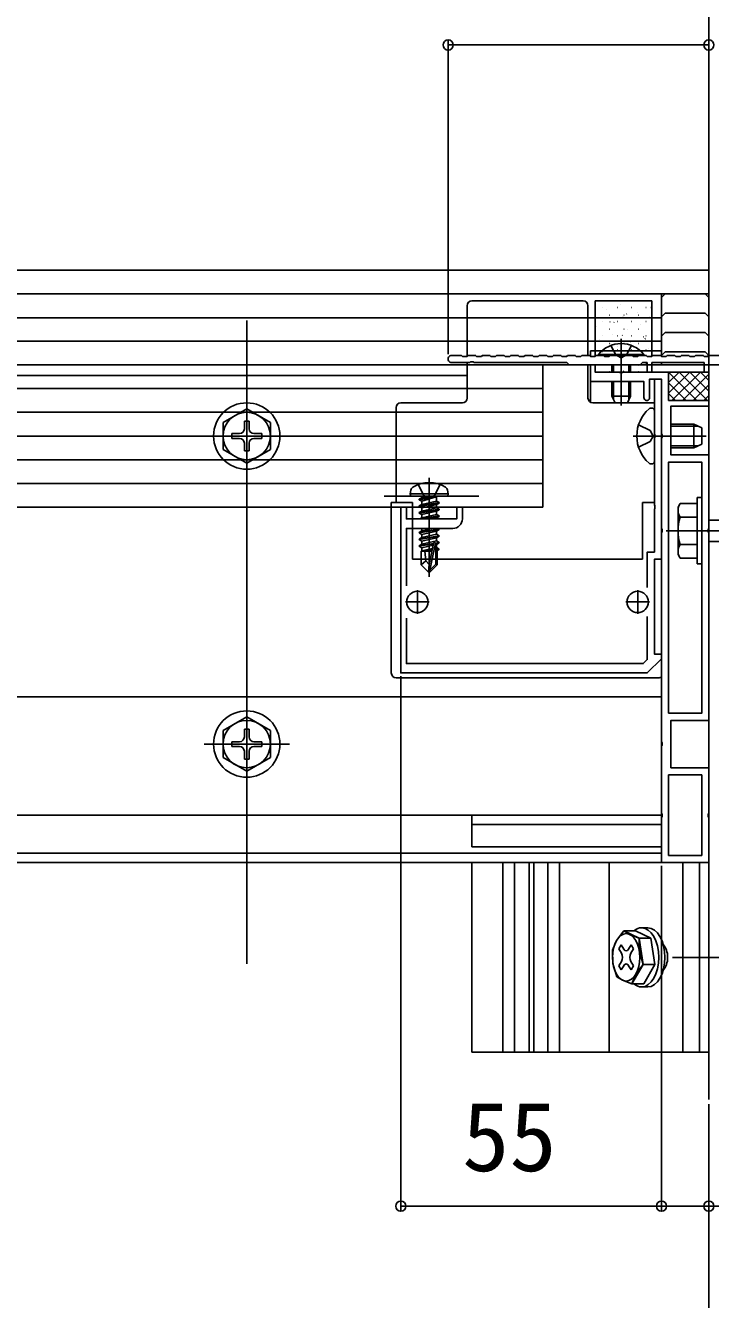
# Model space of a CAD drawing. Units: millimetres, scale not verified. Extents: x -875 to 875, y -1304 to 1297.
# Drawn here: x 417.8 to 562.4, y -1035.4 to -766.6 of the extents above; entities that cross this region are included whole.
import ezdxf
from ezdxf.enums import TextEntityAlignment as Align

# ---------------------------------------------------------------- set-up
doc = ezdxf.new("R2010")
doc.units = ezdxf.units.MM
doc.header["$LTSCALE"] = 8
for name, color, linetype in [('0-2_YKK_11', 7, 'Continuous'), ('0-3_YKK_12', 2, 'Continuous'), ('0-4_YKK_13', 4, 'Continuous'), ('0-6_YKK_D', 6, 'Continuous'), ('0-8_YSS_K', 3, 'Continuous')]:
    doc.layers.add(name, color=color, linetype=linetype)
doc.styles.add('ＭＳ ゴシック', font='')
doc.styles.get('ＭＳ ゴシック').set_extended_font_data('MS Gothic')

msp = doc.modelspace()

# ---------------------------------------------------------------- linework, layer by layer
at = {"layer": '0-2_YKK_11'}
for p, q in [((500.5, -885.7), (500.5, -890.7)), ((547, -885.7), (547, -890.7)), ((503, -888.2), (498, -888.2)), ((549.5, -888.2), (544.5, -888.2))]:
    msp.add_line(p, q, dxfattribs=at)
for points in [[(507.75, -836.2), (509.8, -836.2), (510, -836.4), (511, -836.4), (511.2, -836.2), (512.8, -836.2), (513, -836.4), (514, -836.4), (514.2, -836.2), (515.8, -836.2), (516, -836.4), (517, -836.4), (517.2, -836.2), (518.8, -836.2), (519, -836.4), (520, -836.4), (520.2, -836.2), (521.8, -836.2), (522, -836.4), (523, -836.4), (523.2, -836.2), (524.8, -836.2), (525, -836.4), (526, -836.4), (526.2, -836.2), (527.8, -836.2), (528, -836.4), (529, -836.4), (529.2, -836.2), (530.8, -836.2), (531, -836.4), (532, -836.4), (532.2, -836.2), (533.8, -836.2), (534, -836.4), (535, -836.4), (535.2, -836.2), (536.8, -836.2), (537, -836.4), (538, -836.4)], [(532, -837.7), (512.458, -837.7), (512.275, -837.58), (511.725, -837.58), (511.542, -837.7), (507.75, -837.7)], [(549, -837.7), (548, -837.7), (547.5, -838.2), (532.5, -838.2), (532, -837.7)], [(548.3, -845.1), (548.3, -841.7), (537, -841.7), (537, -838.2), (538, -838.2), (538, -839.7), (543.042, -839.7), (543.225, -839.82), (543.775, -839.82), (543.958, -839.7), (553.5, -839.7), (553.5, -845.7), (562, -845.7), (562, -846.9), (554, -846.9), (554, -857.2), (562, -857.2), (562, -872.742), (561.88, -872.925), (561.88, -873.475), (562, -873.658), (562, -913.2), (554, -913.2), (554, -923.2), (562, -923.2), (562, -932.742), (561.88, -932.925), (561.88, -933.475), (562, -933.658), (562, -943.2), (552, -943.2), (552, -933.658), (552.12, -933.475), (552.12, -932.925), (552, -932.742), (552, -918.658), (552.12, -918.475), (552.12, -917.925), (552, -917.742)], [(538, -836.4), (538.2, -836.2), (539.8, -836.2), (540, -836.4), (541, -836.4), (541.2, -836.2), (542.8, -836.2), (543, -836.4), (544, -836.4), (544.2, -836.2), (545.8, -836.2), (546, -836.4), (547, -836.4), (547.2, -836.2), (548.8, -836.2), (549, -836.4), (550, -836.4), (550.2, -836.2), (551.8, -836.2), (552, -836.4), (553, -836.4), (553.2, -836.2), (554.8, -836.2), (555, -836.4), (556, -836.4), (556.2, -836.2), (557.8, -836.2), (558, -836.4), (559, -836.4), (559.2, -836.2), (560.8, -836.2), (561, -836.4), (562, -836.4), (562, -839.7), (561, -839.7), (561, -837.7), (550, -837.7), (550, -839.7), (549, -839.7), (549, -837.7)], [(510, -870.7), (510, -868.2), (508.8, -868.2), (508.8, -870.7), (498.2, -870.7), (498.2, -868.2), (497, -868.2), (497, -903.2), (549, -903.2), (552, -900.2), (552, -899.2), (550.5, -899.2), (550.5, -879.2), (552, -879.2), (552, -841.2), (550.5, -841.2), (550.5, -852.742), (550.62, -852.925), (550.62, -853.475), (550.5, -853.658), (550.5, -867.742), (550.62, -867.925), (550.62, -868.475), (550.5, -868.658), (550.5, -877.7), (549, -877.7), (549, -885.141)], [(552, -917.742), (552, -873.658), (552.12, -873.475), (552.12, -872.925), (552, -872.742), (552, -853.658), (552.12, -853.475), (552.12, -852.925), (552, -852.742), (552, -841.2), (549.5, -841.2), (549.5, -845.1)], [(498.2, -884.801), (498.2, -872.7), (508, -872.7)], [(549, -891.259), (549, -900.372), (548.172, -901.2), (498.2, -901.2), (498.2, -891.599)]]:
    msp.add_lwpolyline(points, dxfattribs=at)
for points in [[(553.5, -911.7), (553.5, -858.7), (560.5, -858.7), (560.5, -911.7)], [(560.5, -924.7), (560.5, -941.7), (553.5, -941.7), (553.5, -924.7)]]:
    msp.add_lwpolyline(points, close=True, dxfattribs=at)
for centre, radius, start, end in [((507.75, -836.95), 0.75, 89.99999, 270.00001), ((548.9, -845.1), 0.6, 179.99999, 0.00001), ((508, -870.7), 2, 270.00001, 359.99999)]:
    msp.add_arc(centre, radius, start, end, dxfattribs=at)
at = {"layer": '0-3_YKK_12'}
for p, q in [((-841.424, -818.2), (562, -818.2)), ((552, -828.248), (110.017, -828.248)), ((464.5, -828.85), (464.5, -964.58)), ((537, -835.2), (552, -835.2)), ((537, -836.382), (537, -835.2)), ((537, -846.066), (537, -838.2)), ((511, -840.4), (149.5, -840.4)), ((503, -862), (503, -882.9)), ((496, -863.2), (149.5, -863.2)), ((552, -908.2), (324.5, -908.2)), ((552, -943.2), (552, -908.2)), ((552, -933.2), (99.5, -933.2)), ((512, -933.2), (512, -939.9)), ((552, -935.2), (512, -935.2)), ((512, -939.9), (552, -939.9)), ((552, -941.2), (99.5, -941.2)), ((552, -943.2), (99.5, -943.2))]:
    msp.add_line(p, q, dxfattribs=at)
for points in [[(552, -835.2), (552, -823.2), (109.714, -823.2), (100, -823.2)], [(552, -833.2), (110.326, -833.2), (100, -833.2)]]:
    msp.add_lwpolyline(points, dxfattribs=at)
at = {"layer": '0-4_YKK_13'}
for p, q in [((512, -824.7), (535.5, -824.7)), ((538, -824.7), (550, -824.7)), ((538, -824.7), (538, -836.382)), ((542.803, -824.739), (542.862, -824.7)), ((550, -824.7), (550, -836.382)), ((552, -823.2), (562, -823.2)), ((511, -836.382), (511, -825.7)), ((536.5, -836.2), (536.5, -825.7)), ((538, -827.69), (538.05, -827.69)), ((539.615, -826.075), (539.665, -826.075)), ((540.489, -826.524), (540.498, -826.521)), ((541.04, -827.69), (541.09, -827.69)), ((542.655, -826.075), (542.705, -826.075)), ((543.279, -825.536), (543.289, -825.533)), ((544.08, -827.69), (544.13, -827.69)), ((544.608, -827.462), (544.691, -827.407)), ((545.695, -826.075), (545.745, -826.075)), ((546.998, -827.06), (547.008, -827.057)), ((547.12, -827.69), (547.17, -827.69)), ((548.735, -826.075), (548.785, -826.075)), ((549.789, -826.072), (549.798, -826.068)), ((538.345, -830.124), (538.354, -830.121)), ((539.615, -829.065), (539.665, -829.065)), ((541.135, -829.136), (541.144, -829.133)), ((541.918, -829.242), (542.002, -829.187)), ((542.655, -829.065), (542.705, -829.065)), ((543.878, -828.165), (543.888, -828.161)), ((545.695, -829.065), (545.745, -829.065)), ((547.644, -829.672), (547.654, -829.669)), ((548.735, -829.065), (548.785, -829.065)), ((549.41, -828.201), (549.494, -828.146)), ((538, -830.68), (538.05, -830.68)), ((538.991, -832.736), (539, -832.733)), ((539.615, -832.055), (539.665, -832.055)), ((541.04, -830.68), (541.09, -830.68)), ((541.734, -831.765), (541.743, -831.762)), ((542.655, -832.055), (542.705, -832.055)), ((543.5, -832.7), (543.5, -846.754)), ((543.723, -831.965), (543.806, -831.91)), ((544.08, -830.68), (544.13, -830.68)), ((544.854, -830.66), (544.864, -830.657)), ((545.5, -833.272), (545.51, -833.269)), ((545.695, -832.055), (545.745, -832.055)), ((547.12, -830.68), (547.17, -830.68)), ((548.243, -832.301), (548.253, -832.298)), ((548.526, -832.704), (548.609, -832.649)), ((548.735, -832.055), (548.785, -832.055)), ((552, -833.2), (552, -836.382)), ((538, -833.67), (538.05, -833.67)), ((538.75, -835.973), (538.75, -836.2)), ((538.75, -835.973), (548.25, -835.973)), ((539.59, -835.365), (539.599, -835.362)), ((539.615, -835.045), (539.665, -835.045)), ((541.034, -833.745), (541.117, -833.69)), ((541.04, -833.67), (541.09, -833.67)), ((541.35, -834.091), (542.355, -836.107)), ((542.655, -835.045), (542.705, -835.045)), ((542.71, -834.26), (542.719, -834.257)), ((544.08, -833.67), (544.13, -833.67)), ((545.65, -834.091), (544.645, -836.107)), ((545.695, -835.045), (545.745, -835.045)), ((546.099, -835.901), (546.108, -835.898)), ((547.12, -833.67), (547.17, -833.67)), ((548.25, -835.973), (548.25, -836.2)), ((548.735, -835.045), (548.785, -835.045)), ((549.219, -834.796), (549.229, -834.793)), ((549, -838.2), (101.255, -838.2)), ((527, -838.2), (117, -838.2)), ((511, -845.2), (511, -837.7)), ((527, -868.2), (527, -838.2)), ((536.5, -845.2), (536.5, -838.2)), ((538, -838.2), (538, -839.7)), ((538.75, -836.2), (548.25, -836.2)), ((540.149, -838.249), (540.223, -838.2)), ((541.5, -838.2), (541.5, -839.7)), ((541.879, -838.2), (541.879, -839.7)), ((542.355, -836.107), (543.5, -836.716)), ((544.645, -836.107), (543.5, -836.716)), ((545.121, -838.2), (545.121, -839.7)), ((545.5, -838.2), (545.5, -839.7)), ((547.075, -838.397), (547.084, -838.393)), ((548.735, -838.035), (548.785, -838.035)), ((550, -838), (550, -839.7)), ((538, -839.65), (538.05, -839.65)), ((538, -839.7), (550, -839.7)), ((541.04, -839.65), (541.09, -839.65)), ((543.955, -839.501), (543.964, -839.498)), ((544.08, -839.65), (544.13, -839.65)), ((547.12, -839.65), (547.17, -839.65)), ((553.397, -839.773), (553.47, -839.7)), ((559.47, -845.7), (553.47, -839.7)), ((553.5, -841.915), (555.715, -839.7)), ((553.5, -844.16), (557.961, -839.7)), ((554.206, -845.7), (560.206, -839.7)), ((561.715, -845.7), (555.715, -839.7)), ((556.451, -845.7), (562, -840.151)), ((562, -843.739), (557.961, -839.7)), ((562, -841.494), (560.206, -839.7)), ((527, -843.2), (117, -843.2)), ((541.5, -841.7), (541.5, -844.8)), ((541.879, -841.7), (541.879, -845.558)), ((545.121, -841.7), (545.121, -845.558)), ((545.5, -841.7), (545.5, -844.8)), ((557.225, -845.7), (553.5, -841.975)), ((558.696, -845.7), (562, -842.396)), ((497, -846.2), (510, -846.2)), ((537.5, -846.2), (550.5, -846.2)), ((545.5, -844.8), (541.5, -844.8)), ((542.2, -846.2), (541.5, -844.8)), ((544.8, -846.2), (542.2, -846.2)), ((545.5, -844.8), (544.8, -846.2)), ((554.98, -845.7), (553.5, -844.22)), ((560.941, -845.7), (562, -844.641)), ((527, -848.2), (117, -848.2)), ((464.5, -847.45), (459.5, -850.337)), ((464.5, -847.45), (469.5, -850.337)), ((496, -847.2), (496, -867.2)), ((549.955, -847.3), (549.757, -847.3)), ((550.5, -847.949), (550.5, -847.845)), ((550.5, -858.451), (550.5, -847.949)), ((459.5, -850.337), (459.5, -856.063)), ((464, -850.05), (464, -851.7)), ((465, -850.05), (464, -850.05)), ((465, -850.05), (465, -851.7)), ((469.5, -856.063), (469.5, -850.337)), ((547.174, -850.828), (549.635, -852.055)), ((550.244, -853.2), (549.635, -852.055)), ((554, -850.7), (558.8, -850.7)), ((554, -851.133), (559.72, -851.133)), ((558.8, -850.7), (558.8, -855.7)), ((527, -853.2), (117, -853.2)), ((455.5, -853.2), (473.5, -853.2)), ((461.35, -852.7), (463, -852.7)), ((461.35, -852.7), (461.35, -853.7)), ((461.35, -853.7), (463, -853.7)), ((464, -854.7), (464, -856.35)), ((465, -854.7), (465, -856.35)), ((466, -852.7), (467.65, -852.7)), ((466, -853.7), (467.65, -853.7)), ((467.65, -853.7), (467.65, -852.7)), ((545.996, -853.2), (561.413, -853.2)), ((547.174, -855.572), (549.635, -854.345)), ((550.244, -853.2), (549.635, -854.345)), ((464.5, -858.95), (459.5, -856.063)), ((464, -856.35), (465, -856.35)), ((464.5, -858.95), (469.5, -856.063)), ((554, -855.267), (559.72, -855.267)), ((554, -855.7), (558.8, -855.7)), ((560.5, -854.9), (558.8, -855.7)), ((527, -858.2), (117, -858.2)), ((549.955, -859.1), (549.757, -859.1)), ((527, -863.2), (117, -863.2)), ((499, -865.4), (499.141, -864.598)), ((507, -865.4), (499, -865.4)), ((499, -865.4), (499.088, -865.9)), ((507, -865.4), (506.859, -864.598)), ((507, -865.4), (506.912, -865.9)), ((527, -868.2), (117, -868.2)), ((513.5, -865.9), (493.5, -865.9)), ((495, -867.2), (495, -903.2)), ((506.912, -865.9), (499.088, -865.9)), ((499.5, -867.2), (499.5, -879.2)), ((500.9, -866.55), (504.5, -865.95)), ((504.5, -866.05), (500.9, -866.65)), ((500.9, -866.55), (501.45, -866.232)), ((500.9, -866.55), (500.9, -866.65)), ((500.9, -866.55), (500.9, -866.65)), ((500.9, -866.65), (501.45, -866.968)), ((500.9, -867.95), (505.1, -867.25)), ((505.1, -867.35), (500.9, -868.05)), ((500.9, -867.95), (501.45, -867.632)), ((500.9, -867.95), (500.9, -868.05)), ((500.9, -868.05), (501.16, -868.2)), ((501.16, -868.2), (501.45, -868.368)), ((504.5, -865.95), (501.45, -866.232)), ((501.45, -866.968), (504.5, -866.05)), ((501.45, -866.1), (501.45, -866.232)), ((504.55, -866.932), (501.45, -867.632)), ((501.45, -866.968), (501.45, -867.632)), ((502.192, -868.2), (501.45, -868.368)), ((504.55, -867.668), (502.192, -868.2)), ((504.5, -865.95), (504.5, -866.05)), ((504.55, -866.1), (504.55, -866.932)), ((505.1, -867.25), (504.55, -866.932)), ((505.1, -867.35), (504.55, -867.668)), ((504.55, -867.668), (504.55, -868.2)), ((504.55, -868.2), (504.55, -868.332)), ((505.1, -867.25), (505.1, -867.35)), ((548, -867.2), (548, -879.2)), ((548, -867.2), (550.5, -867.2)), ((555.5, -868.2), (555.933, -867.45)), ((555.5, -878.2), (555.5, -868.2)), ((559.5, -867.45), (555.931, -867.45)), ((559.5, -866.2), (559.5, -880.2)), ((559.5, -866.2), (560.5, -866.2)), ((559.5, -867.45), (559.5, -878.95)), ((560.5, -866.2), (560.5, -880.2)), ((500.9, -869.35), (505.1, -868.65)), ((505.1, -868.75), (500.9, -869.45)), ((500.9, -869.35), (501.45, -869.032)), ((500.9, -869.35), (500.9, -869.45)), ((500.9, -869.45), (501.45, -869.768)), ((500.987, -870.7), (501.45, -870.432)), ((501.2, -870.7), (505.1, -870.05)), ((504.55, -868.332), (501.45, -869.032)), ((501.45, -868.368), (501.45, -869.032)), ((504.55, -869.732), (501.45, -870.432)), ((501.45, -869.768), (501.45, -870.432)), ((505.1, -870.15), (501.8, -870.7)), ((505.1, -868.65), (504.55, -868.332)), ((504.55, -869.068), (504.55, -869.732)), ((505.1, -870.05), (504.55, -869.732)), ((504.55, -870.468), (504.55, -870.7)), ((505.1, -868.65), (505.1, -868.75)), ((505.1, -870.05), (505.1, -870.15)), ((559.5, -870.313), (555.947, -870.313)), ((500.9, -873.55), (505.1, -872.85)), ((505.1, -872.95), (500.9, -873.65)), ((500.9, -873.55), (501.45, -873.232)), ((500.9, -873.55), (500.9, -873.65)), ((503.808, -872.7), (501.45, -873.232)), ((501.45, -872.7), (501.45, -873.232)), ((504.55, -873.268), (504.55, -873.932)), ((505.1, -872.85), (504.84, -872.7)), ((505.1, -872.85), (505.1, -872.95)), ((553, -873.2), (652, -873.2)), ((562, -870.95), (564.5, -870.95)), ((500.9, -873.65), (501.45, -873.968)), ((500.9, -874.95), (505.1, -874.25)), ((505.1, -874.35), (500.9, -875.05)), ((500.9, -874.95), (501.45, -874.632)), ((500.9, -874.95), (500.9, -875.05)), ((500.9, -875.05), (501.45, -875.368)), ((500.9, -876.35), (503.926, -875.846)), ((503.898, -875.95), (500.9, -876.45)), ((500.9, -876.35), (501.45, -876.032)), ((504.55, -873.932), (501.45, -874.632)), ((501.45, -873.968), (501.45, -874.632)), ((504.55, -875.332), (501.45, -876.032)), ((501.45, -875.368), (501.45, -876.032)), ((503.84, -876.228), (501.45, -876.768)), ((503.91, -875.893), (503, -880.278)), ((504.332, -875.777), (503.15, -881.476)), ((504.332, -875.778), (505.1, -875.65)), ((505.1, -875.75), (504.387, -875.869)), ((504.4, -875.948), (504.4, -880.226)), ((505.1, -874.25), (504.55, -873.932)), ((504.55, -874.668), (504.55, -875.332)), ((505.1, -875.65), (504.55, -875.332)), ((504.55, -876.068), (504.55, -876.732)), ((505.1, -874.25), (505.1, -874.35)), ((505.1, -875.65), (505.1, -875.75)), ((559.5, -876.087), (555.947, -876.087)), ((565.5, -875.45), (562, -875.45)), ((500.9, -876.35), (500.9, -876.45)), ((500.9, -876.45), (501.45, -876.768)), ((501.3, -877.5), (501.45, -877.432)), ((501.3, -877.5), (501.3, -880.35)), ((503.576, -877.5), (501.3, -877.5)), ((501.45, -876.768), (501.45, -877.432)), ((503.695, -876.925), (501.45, -877.432)), ((503.635, -877.217), (501.917, -877.5)), ((503.58, -877.484), (503.496, -877.5)), ((504.55, -876.732), (504.397, -876.767)), ((505, -876.992), (504.4, -877.091)), ((505, -877.208), (504.4, -877.324)), ((504.7, -877.5), (504.4, -877.5)), ((505, -876.992), (504.55, -876.732)), ((505, -877.208), (504.7, -877.381)), ((504.7, -877.381), (504.7, -880.35)), ((505, -876.992), (505, -877.208)), ((555.5, -878.2), (555.933, -878.95)), ((555.931, -878.95), (559.5, -878.95)), ((499.5, -879.2), (548, -879.2)), ((502.257, -879.547), (501.3, -880.35)), ((502.85, -881.9), (501.3, -880.35)), ((503, -880.278), (502.85, -881.9)), ((503, -880.278), (503, -881.9)), ((504.4, -880.226), (503.15, -881.476)), ((503.15, -881.9), (504.7, -880.35)), ((503.15, -881.476), (503.15, -881.9)), ((504.7, -880.35), (504.4, -880.226)), ((559.5, -880.2), (560.5, -880.2)), ((502.85, -881.9), (503.15, -881.9)), ((496, -904.2), (551.5, -904.2)), ((464.5, -912.45), (459.5, -915.337)), ((464.5, -912.45), (469.5, -915.337)), ((459.5, -915.337), (459.5, -921.063)), ((464, -915.05), (464, -916.7)), ((465, -915.05), (464, -915.05)), ((465, -915.05), (465, -916.7)), ((469.5, -921.063), (469.5, -915.337)), ((455.5, -918.2), (473.5, -918.2)), ((461.35, -917.7), (463, -917.7)), ((461.35, -917.7), (461.35, -918.7)), ((461.35, -918.7), (463, -918.7)), ((466, -917.7), (467.65, -917.7)), ((466, -918.7), (467.65, -918.7)), ((467.65, -918.7), (467.65, -917.7)), ((464.5, -923.95), (459.5, -921.063)), ((464, -919.7), (464, -921.35)), ((464, -921.35), (465, -921.35)), ((464.5, -923.95), (469.5, -921.063)), ((465, -919.7), (465, -921.35)), ((511.997, -943.2), (511.997, -983.2)), ((511.997, -943.2), (537.997, -943.2)), ((518.497, -943.2), (518.497, -983.2)), ((520.997, -943.2), (520.997, -983.2)), ((524.097, -943.2), (524.097, -983.2)), ((525.097, -943.2), (525.097, -983.2)), ((527.997, -943.2), (527.997, -983.2)), ((530.497, -943.2), (530.497, -983.2)), ((537.997, -943.2), (562, -943.2)), ((540.943, -979.2), (540.943, -943.2)), ((556.497, -943.2), (556.497, -983.2)), ((559.997, -943.2), (559.997, -983.2)), ((561.997, -943.2), (561.997, -983.2)), ((562, -943.2), (562, -983.2)), ((547.82, -956.95), (549.126, -956.95)), ((547.275, -959.118), (544.056, -957.623)), ((544.056, -957.623), (546.549, -957.623)), ((549.769, -959.118), (546.549, -957.623)), ((548.138, -964.694), (547.275, -959.118)), ((547.275, -959.118), (549.769, -959.118)), ((550.631, -964.694), (549.769, -959.118)), ((543.521, -960.534), (543.015, -961.411)), ((543.015, -961.411), (543.541, -962.323)), ((544.048, -961.446), (543.521, -960.534)), ((545.587, -960.534), (545.06, -961.446)), ((545.566, -962.323), (546.093, -961.411)), ((546.093, -961.411), (545.587, -960.534)), ((543.541, -964.077), (543.015, -964.989)), ((543.015, -964.989), (543.521, -965.866)), ((543.521, -965.866), (544.048, -964.954)), ((545.06, -964.954), (545.587, -965.866)), ((546.093, -964.989), (545.566, -964.077)), ((545.587, -965.866), (546.093, -964.989)), ((545.781, -968.777), (548.138, -964.694)), ((548.138, -964.694), (550.631, -964.694)), ((548.274, -968.777), (550.631, -964.694)), ((548.274, -968.777), (550.631, -964.694)), ((545.781, -968.777), (548.274, -968.777)), ((547.82, -969.45), (549.126, -969.45)), ((518.497, -979.2), (518.497, -983.2)), ((520.997, -979.2), (520.997, -983.2)), ((524.097, -979.2), (524.097, -983.2)), ((525.097, -979.2), (525.097, -983.2)), ((527.997, -979.2), (527.997, -983.2)), ((530.497, -979.2), (530.497, -983.2)), ((540.943, -983.2), (540.943, -979.2)), ((551.997, -983.2), (562, -983.2))]:
    msp.add_line(p, q, dxfattribs=at)
for points in [[(552, -823.95), (552.75, -823.2), (561.25, -823.2), (562, -823.95)], [(552, -828.033), (552.75, -827.283), (561.25, -827.283), (562, -828.033)], [(552, -833.2), (110.326, -833.2), (100, -833.2)], [(552, -832.117), (552.75, -831.367), (561.25, -831.367), (562, -832.117)], [(552, -836.2), (552.75, -835.45), (561.25, -835.45), (562, -836.2)], [(552, -837.7), (552, -838.2), (550, -838.2)], [(553.2, -839.7), (562, -839.7), (562, -845.7), (553.8, -845.7)], [(558.8, -850.7), (560.5, -851.5), (560.5, -854.9)], [(500.7, -863.421), (501.855, -865.737), (503, -866.346)], [(505.3, -863.421), (504.145, -865.737), (503, -866.346)], [(495, -867.2), (496, -867.2), (499.5, -867.2)], [(505.1, -868.75), (504.55, -869.068), (501.45, -869.768)], [(505.1, -870.15), (504.55, -870.468), (503.521, -870.7)], [(505.1, -872.95), (504.55, -873.268), (501.45, -873.968)], [(505.1, -874.35), (504.55, -874.668), (501.45, -875.368)], [(505.1, -875.75), (504.55, -876.068), (504.4, -876.101)], [(503, -880.278), (502.257, -879.547), (502.1, -877.5)], [(544.056, -957.623), (542.513, -959.664), (541.699, -961.706)], [(544.056, -957.623), (545.301, -958.37), (547.275, -959.118), (547.342, -961.906), (548.138, -964.694), (546.595, -966.736), (545.781, -968.777)], [(545.781, -968.777), (543.807, -968.03), (542.561, -967.282), (541.765, -964.494), (541.699, -961.706)], [(511.997, -979.2), (511.997, -983.2), (551.997, -983.2)]]:
    msp.add_lwpolyline(points, dxfattribs=at)
for centre, radius in [((464.5, -853.2), 7), ((464.5, -853.2), 5), ((500.5, -888.2), 2.25), ((500.5, -888.2), 2.25), ((547, -888.2), 2.25), ((547, -888.2), 2.25), ((464.5, -918.2), 7), ((464.5, -918.2), 5)]:
    msp.add_circle(centre, radius, dxfattribs=at)
for centre, radius, start, end in [((512, -825.7), 1, 90, 180), ((535.5, -825.7), 1, 0, 90), ((543.5, -839.8), 6.1, 38.85935, 141.14065), ((497, -847.2), 1, 90, 180), ((510, -845.2), 1, 270, 0), ((537.5, -845.2), 1, 180, 270), ((554.5, -853.2), 7.7, 131.56083, 228.43917), ((549.757, -847.85), 0.55, 90, 131.56083), ((549.955, -847.845), 0.545, 0, 90), ((463, -851.7), 1, 270, 0), ((466, -851.7), 1, 180, 270), ((463, -854.7), 1, 0, 90), ((466, -854.7), 1, 90, 180), ((549.757, -858.55), 0.55, 228.43917, 270), ((549.955, -858.555), 0.545, 270, 0), ((500.028, -864.754), 0.9, 122.05588, 170), ((503, -869.5), 6.5, 57.94412, 122.05588), ((505.972, -864.754), 0.9, 10, 57.94412), ((501.25, -866.1), 0.2, 0, 90), ((504.75, -866.1), 0.2, 90, 180), ((558.056, -868.87), 2.556, 146.25178, 214.38425), ((565.053, -873.2), 9.553, 162.41205, 197.58795), ((504.152, -875.948), 0.248, 0, 167.19096), ((558.056, -877.53), 2.556, 145.61575, 213.74822), ((496, -903.2), 1, 180, 270), ((551.5, -903.2), 1, 270, 300), ((463, -916.7), 1, 270, 0), ((463, -919.7), 1, 0, 90), ((466, -916.7), 1, 180, 270), ((466, -919.7), 1, 90, 180)]:
    msp.add_arc(centre, radius, start, end, dxfattribs=at)
for centre, major_axis, start_param, end_param in [((547.82, -963.2), (0, 6.25), 0, 0.4684171), ((547.82, -963.2), (0, 6.25), 3.1415927, 6.2831853), ((549.126, -963.2), (0, 6.25), 3.1415927, 6.2831853), ((543.035, -963.2), (0, 1.24), 3.9269908, 5.4977871), ((544.554, -960.57), (0, 1.24), 2.3561945, 3.9269908), ((546.072, -963.2), (0, 1.24), 0.7853982, 2.3561945), ((551.576, -963.2), (0, 3), 3.6352614, 5.7895166), ((544.554, -965.83), (0, 1.24), 5.4977871, 7.0685835), ((547.82, -963.2), (0, 6.25), 2.6731756, 3.1415927)]:
    msp.add_ellipse(centre, major_axis=major_axis, ratio=0.57735, start_param=start_param, end_param=end_param, dxfattribs=at)
msp.add_ellipse((544.554, -963.2), major_axis=(0, 5), ratio=0.57735, dxfattribs=at)
at = {"layer": '0-6_YKK_D'}
for p, q in [((507, -835.95), (507, -769.7)), ((507, -770.7), (562, -770.7)), ((562, -835.7), (562, -769.7)), ((548.376, -838.2), (787, -838.2)), ((548.376, -838.2), (827, -838.2)), ((548.376, -838.2), (827, -838.2)), ((548.376, -838.2), (747, -838.2)), ((561.717, -836.2), (827, -836.2)), ((497, -903.9), (497, -1016.7)), ((552, -943.9), (552, -1016.7)), ((552, -943.9), (552, -1016.7)), ((554.308, -963.2), (787, -963.2)), ((554.308, -963.2), (787, -963.2)), ((562, -994.2), (562, -1016.7)), ((562, -994.2), (562, -1136.7)), ((562, -994.2), (562, -1136.7)), ((552, -1015.7), (497, -1015.7))]:
    msp.add_line(p, q, dxfattribs=at)
msp.add_lwpolyline([(552, -1015.7), (562, -1015.7), (597.3, -1015.7)], dxfattribs=at)
for centre in [(507, -770.7), (562, -770.7), (497, -1015.7), (552, -1015.7), (552, -1015.7), (562, -1015.7)]:
    msp.add_circle(centre, 1.075, dxfattribs=at)
at = {"layer": '0-8_YSS_K'}
msp.add_line((562, -377.481), (562, -993.2), dxfattribs=at)

# ---------------------------------------------------------------- texts
at = {"layer": '0-6_YKK_D', "style": 'ＭＳ ゴシック'}
msp.add_text('55', height=14.66, dxfattribs=at).set_placement((509.955, -1012.7), align=Align.BOTTOM_LEFT)

doc.saveas('drawing.dxf')
